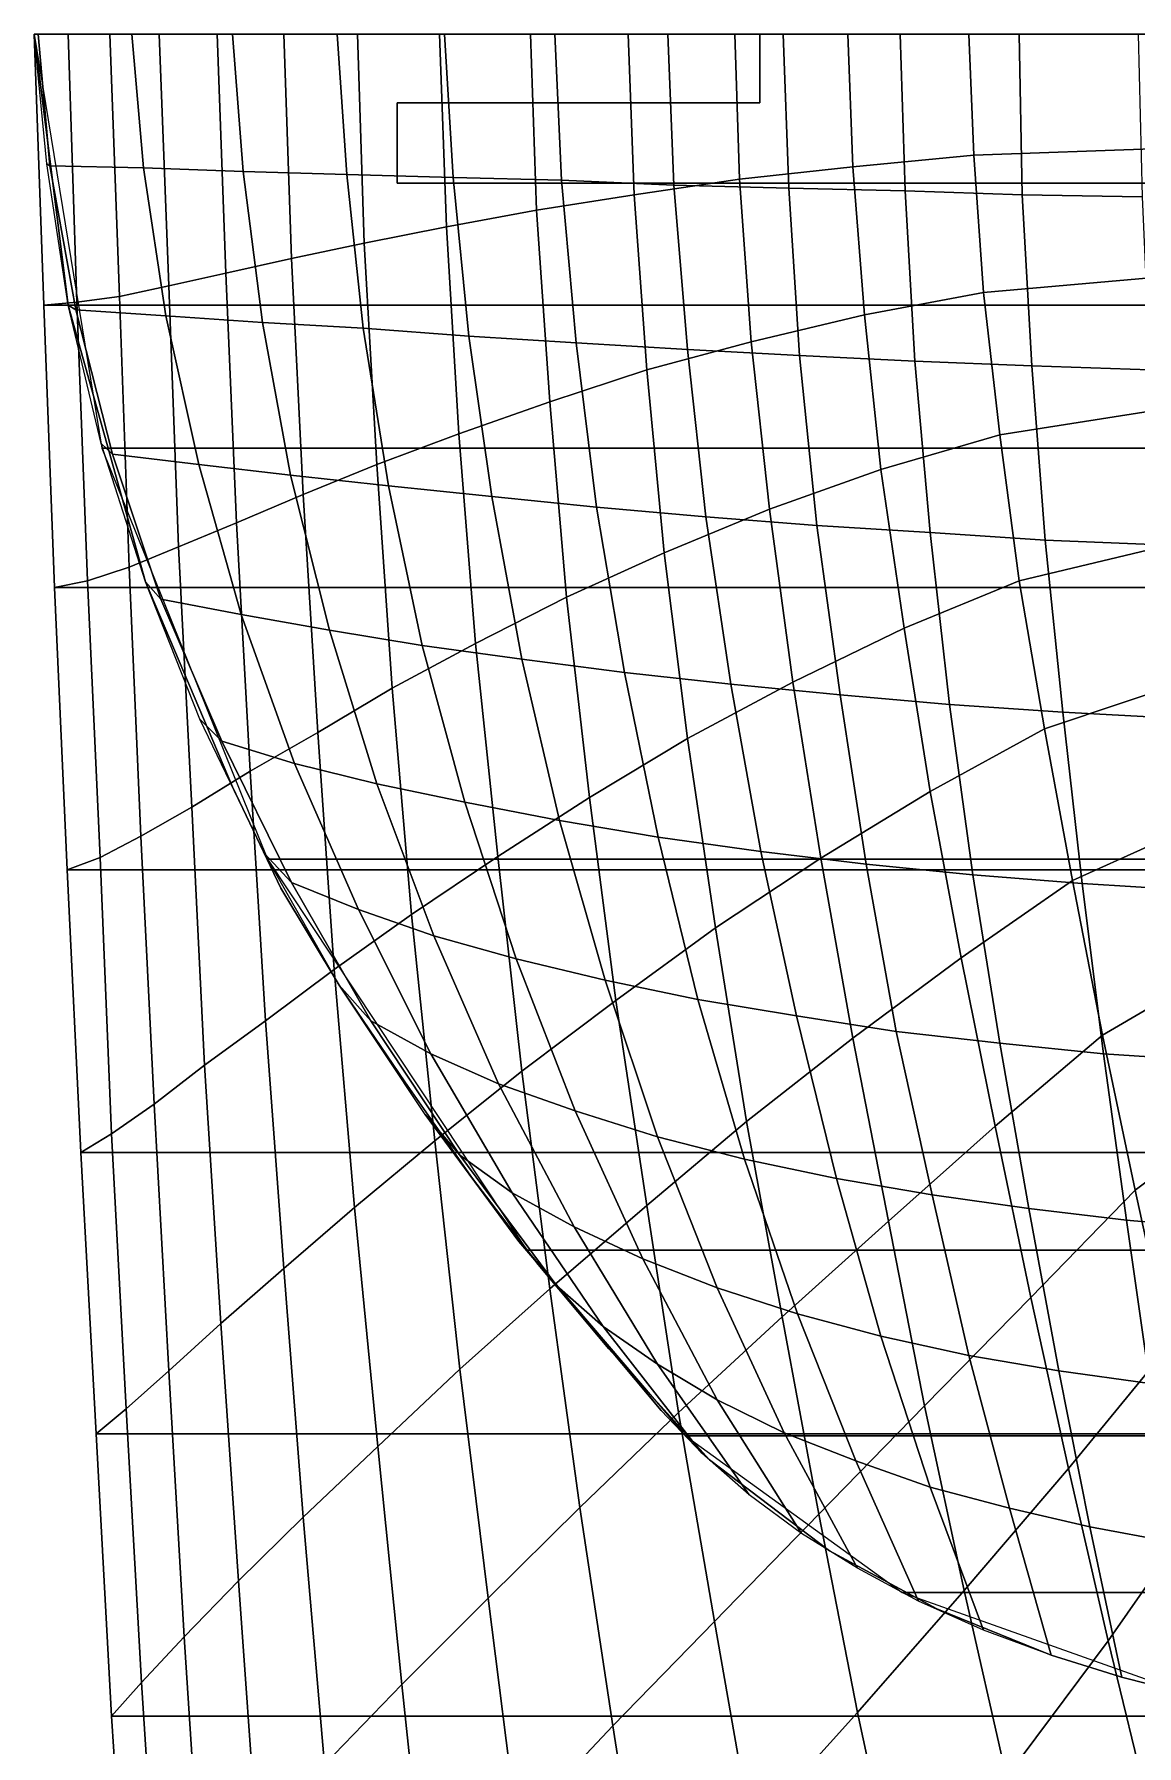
# Model space of a CAD drawing. Extents: x 0 to 30, y -55 to 0.
# Drawn here: x 0 to 11.39, y -17.7 to 0 of the extents above; entities that cross this region are included whole.
import ezdxf

# ---------------------------------------------------------------- set-up
doc = ezdxf.new("R2010")
doc.units = 0
doc.layers.get('0').update_dxf_attribs({"linetype": 'CONTINUOUS'})
doc.layers.add('ACESSORIO', color=254, linetype='CONTINUOUS')
doc.layers.add('PRETO', color=88, linetype='CONTINUOUS')

msp = doc.modelspace()

# ---------------------------------------------------------------- linework, layer by layer
for points in [[(5, 0, 55.15), (0, 0, 55.15), (0.02, 0, 55.63), (4.89, 0, 56.72)], [(4.89, 0, 56.72), (0.02, 0, 55.63), (0.04, 0, 56.1), (4.77, 0, 58.3)], [(9.9, 0, 57.4), (4.89, 0, 56.72), (4.77, 0, 58.3), (9.8, 0, 59.64)], [(10, 0, 55.15), (5, 0, 55.15), (4.89, 0, 56.72), (9.9, 0, 57.4)], [(15, 0, 57.58), (9.9, 0, 57.4), (9.8, 0, 59.64), (15, 0, 60)], [(15, 0, 55.15), (10, 0, 55.15), (9.9, 0, 57.4), (15, 0, 57.58)]]:
    msp.add_3dface(points)
at = {"layer": 'ACESSORIO'}
for points in [[(0.7, -4.28, 55.15), (29.3, -4.28, 55.15), (30, 0, 55.15), (0, 0, 55.15)], [(0.04, 0, 56.1), (0.16, -1.36, 56.07), (0.13, -1.34, 55.15), (0, 0, 55.15)], [(0.35, 0, 34.6), (29.65, 0, 34.6), (30, 0, 37.5), (0, 0, 37.5)], [(0, 0, 37.5), (0.1, -2.8, 37.5), (0.44, -2.77, 34.59), (0.35, 0, 34.6)], [(1.01, 0, 56.69), (1.13, -1.38, 56.65), (0.16, -1.36, 56.07), (0.04, 0, 56.1)], [(0.78, 0, 31.7), (29.23, 0, 31.7), (29.65, 0, 34.6), (0.35, 0, 34.6)], [(0.35, 0, 34.6), (0.44, -2.77, 34.59), (0.88, -2.71, 31.69), (0.78, 0, 31.7)], [(1.29, 0, 28.81), (28.71, 0, 28.81), (29.23, 0, 31.7), (0.78, 0, 31.7)], [(0.78, 0, 31.7), (0.88, -2.71, 31.69), (1.39, -2.6, 28.79), (1.29, 0, 28.81)], [(2.05, 0, 57.23), (2.16, -1.42, 57.18), (1.13, -1.38, 56.65), (1.01, 0, 56.69)], [(1.89, 0, 25.93), (28.11, 0, 25.93), (28.71, 0, 28.81), (1.29, 0, 28.81)], [(1.29, 0, 28.81), (1.39, -2.6, 28.79), (1.98, -2.47, 25.91), (1.89, 0, 25.93)], [(2.58, 0, 23.19), (27.43, 0, 23.19), (28.11, 0, 25.93), (1.89, 0, 25.93)], [(1.89, 0, 25.93), (1.98, -2.47, 25.91), (2.66, -2.32, 23.17), (2.58, 0, 23.19)], [(3.13, 0, 57.72), (3.23, -1.45, 57.67), (2.16, -1.42, 57.18), (2.05, 0, 57.23)], [(3.34, 0, 20.34), (26.66, 0, 20.34), (27.43, 0, 23.19), (2.58, 0, 23.19)], [(2.58, 0, 23.19), (2.66, -2.32, 23.17), (3.41, -2.16, 20.29), (3.34, 0, 20.34)], [(4.24, 0, 58.17), (4.33, -1.48, 58.1), (3.23, -1.45, 57.67), (3.13, 0, 57.72)], [(4.19, 0, 17.49), (25.81, 0, 17.49), (26.66, 0, 20.34), (3.34, 0, 20.34)], [(3.34, 0, 20.34), (3.41, -2.16, 20.29), (4.26, -1.99, 17.45), (4.19, 0, 17.49)], [(5.13, 0, 14.66), (24.88, 0, 14.66), (25.81, 0, 17.49), (4.19, 0, 17.49)], [(4.19, 0, 17.49), (4.26, -1.99, 17.45), (5.19, -1.82, 14.6), (5.13, 0, 14.66)], [(5.38, 0, 58.57), (5.45, -1.51, 58.5), (4.33, -1.48, 58.1), (4.24, 0, 58.17)], [(6.14, 0, 11.84), (23.86, 0, 11.84), (24.88, 0, 14.66), (5.13, 0, 14.66)], [(5.13, 0, 14.66), (5.19, -1.82, 14.6), (6.2, -1.66, 11.79), (6.14, 0, 11.84)], [(6.55, 0, 58.92), (6.61, -1.56, 58.85), (5.45, -1.51, 58.5), (5.38, 0, 58.57)], [(7.24, 0, 9.05), (22.76, 0, 9.05), (23.86, 0, 11.84), (6.14, 0, 11.84)], [(6.14, 0, 11.84), (6.2, -1.66, 11.79), (7.29, -1.5, 8.99), (7.24, 0, 9.05)], [(7.74, 0, 59.22), (7.8, -1.59, 59.17), (6.61, -1.56, 58.85), (6.55, 0, 58.92)], [(8.41, 0, 6.27), (21.59, 0, 6.27), (22.76, 0, 9.05), (7.24, 0, 9.05)], [(7.24, 0, 9.05), (7.29, -1.5, 8.99), (8.46, -1.37, 6.21), (8.41, 0, 6.27)], [(7.5, 0, 37.5), (7.5, 0, 55.15), (7.5, -0.71, 55.15), (7.5, -0.71, 37.5)], [(22.5, 0, 37.5), (22.5, 0, 55.15), (7.5, 0, 55.15), (7.5, 0, 37.5)], [(8.95, 0, 59.48), (9, -1.62, 59.42), (7.8, -1.59, 59.17), (7.74, 0, 59.22)], [(9.66, 0, 3.51), (20.34, 0, 3.51), (21.59, 0, 6.27), (8.41, 0, 6.27)], [(8.41, 0, 6.27), (8.46, -1.37, 6.21), (9.71, -1.25, 3.45), (9.66, 0, 3.51)], [(10.18, 0, 59.69), (10.21, -1.66, 59.63), (9, -1.62, 59.42), (8.95, 0, 59.48)], [(11.63, 0, 1.06), (18.38, 0, 1.06), (20.34, 0, 3.51), (9.66, 0, 3.51)], [(9.66, 0, 3.51), (9.71, -1.25, 3.45), (11.65, -1.18, 1.01), (11.63, 0, 1.06)], [(11.41, 0, 59.84), (11.45, -1.68, 59.78), (10.21, -1.66, 59.63), (10.18, 0, 59.69)], [(3.75, -0.71, 37.5), (3.75, -0.71, 55.15), (3.75, -1.54, 55.15), (3.75, -1.54, 37.5)], [(7.5, -0.71, 37.5), (7.5, -0.71, 55.15), (3.75, -0.71, 55.15), (3.75, -0.71, 37.5)], [(9.71, -1.25, 3.45), (9.81, -2.67, 3.41), (11.73, -2.5, 0.98), (11.65, -1.18, 1.01)], [(0.16, -1.36, 56.07), (0.43, -2.85, 56.01), (0.35, -2.8, 55.15), (0.13, -1.34, 55.15)], [(1.13, -1.38, 56.65), (1.36, -2.91, 56.55), (0.43, -2.85, 56.01), (0.16, -1.36, 56.07)], [(2.16, -1.42, 57.18), (2.36, -2.98, 57.05), (1.36, -2.91, 56.55), (1.13, -1.38, 56.65)], [(7.29, -1.5, 8.99), (7.41, -3.18, 8.93), (8.58, -2.9, 6.15), (8.46, -1.37, 6.21)], [(8.46, -1.37, 6.21), (8.58, -2.9, 6.15), (9.81, -2.67, 3.41), (9.71, -1.25, 3.45)], [(3.23, -1.45, 57.67), (3.4, -3.04, 57.52), (2.36, -2.98, 57.05), (2.16, -1.42, 57.18)], [(4.33, -1.48, 58.1), (4.49, -3.12, 57.94), (3.4, -3.04, 57.52), (3.23, -1.45, 57.67)], [(3.75, -1.54, 37.5), (3.75, -1.54, 55.15), (26.25, -1.54, 55.15), (26.25, -1.54, 37.5)], [(5.45, -1.51, 58.5), (5.6, -3.19, 58.33), (4.49, -3.12, 57.94), (4.33, -1.48, 58.1)], [(6.61, -1.56, 58.85), (6.75, -3.26, 58.68), (5.6, -3.19, 58.33), (5.45, -1.51, 58.5)], [(6.2, -1.66, 11.79), (6.33, -3.47, 11.73), (7.41, -3.18, 8.93), (7.29, -1.5, 8.99)], [(7.8, -1.59, 59.17), (7.91, -3.32, 58.99), (6.75, -3.26, 58.68), (6.61, -1.56, 58.85)], [(9, -1.62, 59.42), (9.1, -3.38, 59.24), (7.91, -3.32, 58.99), (7.8, -1.59, 59.17)], [(5.19, -1.82, 14.6), (5.33, -3.8, 14.55), (6.33, -3.47, 11.73), (6.2, -1.66, 11.79)], [(10.21, -1.66, 59.63), (10.31, -3.43, 59.46), (9.1, -3.38, 59.24), (9, -1.62, 59.42)], [(11.45, -1.68, 59.78), (11.53, -3.47, 59.62), (10.31, -3.43, 59.46), (10.21, -1.66, 59.63)], [(4.26, -1.99, 17.45), (4.39, -4.13, 17.39), (5.33, -3.8, 14.55), (5.19, -1.82, 14.6)], [(3.41, -2.16, 20.29), (3.54, -4.45, 20.25), (4.39, -4.13, 17.39), (4.26, -1.99, 17.45)], [(2.66, -2.32, 23.17), (2.78, -4.76, 23.12), (3.54, -4.45, 20.25), (3.41, -2.16, 20.29)], [(1.39, -2.6, 28.79), (1.49, -5.3, 28.77), (2.09, -5.05, 25.87), (1.98, -2.47, 25.91)], [(1.98, -2.47, 25.91), (2.09, -5.05, 25.87), (2.78, -4.76, 23.12), (2.66, -2.32, 23.17)], [(0.88, -2.71, 31.69), (0.98, -5.51, 31.67), (1.49, -5.3, 28.77), (1.39, -2.6, 28.79)], [(9.81, -2.67, 3.41), (9.98, -4.14, 3.4), (11.84, -3.85, 1), (11.73, -2.5, 0.98)], [(0.1, -2.8, 37.5), (0.21, -5.72, 37.5), (0.55, -5.65, 34.59), (0.44, -2.77, 34.59)], [(0.43, -2.85, 56.01), (0.81, -4.34, 55.9), (0.69, -4.23, 55.15), (0.35, -2.8, 55.15)], [(0.44, -2.77, 34.59), (0.55, -5.65, 34.59), (0.98, -5.51, 31.67), (0.88, -2.71, 31.69)], [(8.58, -2.9, 6.15), (8.75, -4.5, 6.13), (9.98, -4.14, 3.4), (9.81, -2.67, 3.41)], [(1.36, -2.91, 56.55), (1.7, -4.45, 56.4), (0.81, -4.34, 55.9), (0.43, -2.85, 56.01)], [(2.36, -2.98, 57.05), (2.65, -4.56, 56.85), (1.7, -4.45, 56.4), (1.36, -2.91, 56.55)], [(3.4, -3.04, 57.52), (3.66, -4.67, 57.29), (2.65, -4.56, 56.85), (2.36, -2.98, 57.05)], [(7.41, -3.18, 8.93), (7.6, -4.91, 8.88), (8.75, -4.5, 6.13), (8.58, -2.9, 6.15)], [(4.49, -3.12, 57.94), (4.73, -4.78, 57.69), (3.66, -4.67, 57.29), (3.4, -3.04, 57.52)], [(5.6, -3.19, 58.33), (5.81, -4.89, 58.07), (4.73, -4.78, 57.69), (4.49, -3.12, 57.94)], [(6.33, -3.47, 11.73), (6.51, -5.36, 11.66), (7.6, -4.91, 8.88), (7.41, -3.18, 8.93)], [(6.75, -3.26, 58.68), (6.94, -4.99, 58.41), (5.81, -4.89, 58.07), (5.6, -3.19, 58.33)], [(7.91, -3.32, 58.99), (8.09, -5.08, 58.71), (6.94, -4.99, 58.41), (6.75, -3.26, 58.68)], [(9.1, -3.38, 59.24), (9.26, -5.15, 58.97), (8.09, -5.08, 58.71), (7.91, -3.32, 58.99)], [(5.33, -3.8, 14.55), (5.5, -5.82, 14.48), (6.51, -5.36, 11.66), (6.33, -3.47, 11.73)], [(10.31, -3.43, 59.46), (10.45, -5.23, 59.18), (9.26, -5.15, 58.97), (9.1, -3.38, 59.24)], [(11.53, -3.47, 59.62), (11.64, -5.28, 59.36), (10.45, -5.23, 59.18), (10.31, -3.43, 59.46)], [(4.39, -4.13, 17.39), (4.56, -6.3, 17.33), (5.5, -5.82, 14.48), (5.33, -3.8, 14.55)], [(9.98, -4.14, 3.4), (10.18, -5.65, 3.42), (11.98, -5.22, 1.04), (11.84, -3.85, 1)], [(0.81, -4.34, 55.9), (1.31, -5.84, 55.78), (1.15, -5.66, 55.15), (0.69, -4.23, 55.15)], [(3.54, -4.45, 20.25), (3.7, -6.76, 20.19), (4.56, -6.3, 17.33), (4.39, -4.13, 17.39)], [(8.75, -4.5, 6.13), (8.99, -6.14, 6.11), (10.18, -5.65, 3.42), (9.98, -4.14, 3.4)], [(2.41, -8.53, 55.15), (27.59, -8.53, 55.15), (29.3, -4.28, 55.15), (0.7, -4.28, 55.15)], [(1.7, -4.45, 56.4), (2.14, -6, 56.2), (1.31, -5.84, 55.78), (0.81, -4.34, 55.9)], [(2.65, -4.56, 56.85), (3.05, -6.16, 56.61), (2.14, -6, 56.2), (1.7, -4.45, 56.4)], [(3.66, -4.67, 57.29), (4.01, -6.32, 56.99), (3.05, -6.16, 56.61), (2.65, -4.56, 56.85)], [(2.78, -4.76, 23.12), (2.93, -7.22, 23.07), (3.7, -6.76, 20.19), (3.54, -4.45, 20.25)], [(7.6, -4.91, 8.88), (7.84, -6.7, 8.84), (8.99, -6.14, 6.11), (8.75, -4.5, 6.13)], [(2.09, -5.05, 25.87), (2.23, -7.62, 25.82), (2.93, -7.22, 23.07), (2.78, -4.76, 23.12)], [(4.73, -4.78, 57.69), (5.04, -6.46, 57.37), (4.01, -6.32, 56.99), (3.66, -4.67, 57.29)], [(5.81, -4.89, 58.07), (6.1, -6.6, 57.72), (5.04, -6.46, 57.37), (4.73, -4.78, 57.69)], [(6.94, -4.99, 58.41), (7.2, -6.72, 58.05), (6.1, -6.6, 57.72), (5.81, -4.89, 58.07)], [(6.51, -5.36, 11.66), (6.75, -7.28, 11.61), (7.84, -6.7, 8.84), (7.6, -4.91, 8.88)], [(1.49, -5.3, 28.77), (1.63, -7.99, 28.73), (2.23, -7.62, 25.82), (2.09, -5.05, 25.87)], [(8.09, -5.08, 58.71), (8.33, -6.83, 58.35), (7.2, -6.72, 58.05), (6.94, -4.99, 58.41)], [(9.26, -5.15, 58.97), (9.46, -6.93, 58.61), (8.33, -6.83, 58.35), (8.09, -5.08, 58.71)], [(0.98, -5.51, 31.67), (1.1, -8.29, 31.65), (1.63, -7.99, 28.73), (1.49, -5.3, 28.77)], [(10.45, -5.23, 59.18), (10.63, -7.01, 58.82), (9.46, -6.93, 58.61), (9.26, -5.15, 58.97)], [(10.18, -5.65, 3.42), (10.44, -7.18, 3.47), (12.15, -6.61, 1.13), (11.98, -5.22, 1.04)], [(11.64, -5.28, 59.36), (11.78, -7.07, 58.99), (10.63, -7.01, 58.82), (10.45, -5.23, 59.18)], [(5.5, -5.82, 14.48), (5.74, -7.89, 14.41), (6.75, -7.28, 11.61), (6.51, -5.36, 11.66)], [(0.21, -5.72, 37.5), (0.34, -8.64, 37.5), (0.68, -8.51, 34.57), (0.55, -5.65, 34.59)], [(0.55, -5.65, 34.59), (0.68, -8.51, 34.57), (1.1, -8.29, 31.65), (0.98, -5.51, 31.67)], [(1.31, -5.84, 55.78), (1.94, -7.31, 55.64), (1.71, -7.08, 55.15), (1.15, -5.66, 55.15)], [(8.99, -6.14, 6.11), (9.26, -7.83, 6.12), (10.44, -7.18, 3.47), (10.18, -5.65, 3.42)], [(4.56, -6.3, 17.33), (4.79, -8.5, 17.25), (5.74, -7.89, 14.41), (5.5, -5.82, 14.48)], [(2.14, -6, 56.2), (2.69, -7.54, 55.99), (1.94, -7.31, 55.64), (1.31, -5.84, 55.78)], [(3.05, -6.16, 56.61), (3.54, -7.75, 56.33), (2.69, -7.54, 55.99), (2.14, -6, 56.2)], [(4.01, -6.32, 56.99), (4.45, -7.94, 56.67), (3.54, -7.75, 56.33), (3.05, -6.16, 56.61)], [(7.84, -6.7, 8.84), (8.13, -8.52, 8.81), (9.26, -7.83, 6.12), (8.99, -6.14, 6.11)], [(3.7, -6.76, 20.19), (3.9, -9.1, 20.12), (4.79, -8.5, 17.25), (4.56, -6.3, 17.33)], [(5.04, -6.46, 57.37), (5.43, -8.13, 57), (4.45, -7.94, 56.67), (4.01, -6.32, 56.99)], [(6.1, -6.6, 57.72), (6.45, -8.3, 57.33), (5.43, -8.13, 57), (5.04, -6.46, 57.37)], [(7.2, -6.72, 58.05), (7.51, -8.45, 57.63), (6.45, -8.3, 57.33), (6.1, -6.6, 57.72)], [(6.75, -7.28, 11.61), (7.04, -9.24, 11.56), (8.13, -8.52, 8.81), (7.84, -6.7, 8.84)], [(8.33, -6.83, 58.35), (8.6, -8.58, 57.91), (7.51, -8.45, 57.63), (7.2, -6.72, 58.05)], [(10.44, -7.18, 3.47), (10.73, -8.75, 3.55), (12.35, -8.02, 1.25), (12.15, -6.61, 1.13)], [(2.93, -7.22, 23.07), (3.1, -9.67, 23.01), (3.9, -9.1, 20.12), (3.7, -6.76, 20.19)], [(9.46, -6.93, 58.61), (9.7, -8.69, 58.16), (8.6, -8.58, 57.91), (8.33, -6.83, 58.35)], [(10.63, -7.01, 58.82), (10.83, -8.78, 58.38), (9.7, -8.69, 58.16), (9.46, -6.93, 58.61)], [(11.78, -7.07, 58.99), (11.94, -8.85, 58.55), (10.83, -8.78, 58.38), (10.63, -7.01, 58.82)], [(1.94, -7.31, 55.64), (2.66, -8.77, 55.51), (2.38, -8.47, 55.15), (1.71, -7.08, 55.15)], [(2.23, -7.62, 25.82), (2.39, -10.2, 25.77), (3.1, -9.67, 23.01), (2.93, -7.22, 23.07)], [(9.26, -7.83, 6.12), (9.58, -9.55, 6.14), (10.73, -8.75, 3.55), (10.44, -7.18, 3.47)], [(2.69, -7.54, 55.99), (3.35, -9.05, 55.77), (2.66, -8.77, 55.51), (1.94, -7.31, 55.64)], [(5.74, -7.89, 14.41), (6.01, -9.99, 14.35), (7.04, -9.24, 11.56), (6.75, -7.28, 11.61)], [(3.54, -7.75, 56.33), (4.13, -9.32, 56.05), (3.35, -9.05, 55.77), (2.69, -7.54, 55.99)], [(1.63, -7.99, 28.73), (1.76, -10.66, 28.69), (2.39, -10.2, 25.77), (2.23, -7.62, 25.82)], [(4.45, -7.94, 56.67), (4.98, -9.56, 56.33), (4.13, -9.32, 56.05), (3.54, -7.75, 56.33)], [(5.43, -8.13, 57), (5.9, -9.78, 56.61), (4.98, -9.56, 56.33), (4.45, -7.94, 56.67)], [(4.79, -8.5, 17.25), (5.04, -10.72, 17.18), (6.01, -9.99, 14.35), (5.74, -7.89, 14.41)], [(8.13, -8.52, 8.81), (8.46, -10.38, 8.8), (9.58, -9.55, 6.14), (9.26, -7.83, 6.12)], [(1.1, -8.29, 31.65), (1.24, -11.06, 31.63), (1.76, -10.66, 28.69), (1.63, -7.99, 28.73)], [(6.45, -8.3, 57.33), (6.86, -9.98, 56.89), (5.9, -9.78, 56.61), (5.43, -8.13, 57)], [(10.73, -8.75, 3.55), (11.04, -10.35, 3.65), (12.58, -9.45, 1.4), (12.35, -8.02, 1.25)], [(0.68, -8.51, 34.57), (0.8, -11.37, 34.56), (1.24, -11.06, 31.63), (1.1, -8.29, 31.65)], [(7.51, -8.45, 57.63), (7.88, -10.15, 57.16), (6.86, -9.98, 56.89), (6.45, -8.3, 57.33)], [(2.66, -8.77, 55.51), (3.48, -10.2, 55.37), (3.15, -9.83, 55.15), (2.38, -8.47, 55.15)], [(8.6, -8.58, 57.91), (8.91, -10.31, 57.42), (7.88, -10.15, 57.16), (7.51, -8.45, 57.63)], [(0.34, -8.64, 37.5), (0.48, -11.56, 37.5), (0.8, -11.37, 34.56), (0.68, -8.51, 34.57)], [(5.09, -12.57, 55.15), (24.91, -12.57, 55.15), (27.59, -8.53, 55.15), (2.41, -8.53, 55.15)], [(3.9, -9.1, 20.12), (4.14, -11.44, 20.05), (5.04, -10.72, 17.18), (4.79, -8.5, 17.25)], [(7.04, -9.24, 11.56), (7.36, -11.24, 11.51), (8.46, -10.38, 8.8), (8.13, -8.52, 8.81)], [(9.7, -8.69, 58.16), (9.98, -10.43, 57.65), (8.91, -10.31, 57.42), (8.6, -8.58, 57.91)], [(3.35, -9.05, 55.77), (4.1, -10.54, 55.56), (3.48, -10.2, 55.37), (2.66, -8.77, 55.51)], [(9.58, -9.55, 6.14), (9.93, -11.29, 6.18), (11.04, -10.35, 3.65), (10.73, -8.75, 3.55)], [(10.83, -8.78, 58.38), (11.05, -10.54, 57.85), (9.98, -10.43, 57.65), (9.7, -8.69, 58.16)], [(11.94, -8.85, 58.55), (12.11, -10.61, 58.01), (11.05, -10.54, 57.85), (10.83, -8.78, 58.38)], [(3.1, -9.67, 23.01), (3.31, -12.13, 22.94), (4.14, -11.44, 20.05), (3.9, -9.1, 20.12)], [(4.13, -9.32, 56.05), (4.8, -10.85, 55.76), (4.1, -10.54, 55.56), (3.35, -9.05, 55.77)], [(4.98, -9.56, 56.33), (5.59, -11.13, 55.98), (4.8, -10.85, 55.76), (4.13, -9.32, 56.05)], [(6.01, -9.99, 14.35), (6.33, -12.11, 14.29), (7.36, -11.24, 11.51), (7.04, -9.24, 11.56)], [(8.46, -10.38, 8.8), (8.83, -12.27, 8.8), (9.93, -11.29, 6.18), (9.58, -9.55, 6.14)], [(11.04, -10.35, 3.65), (11.38, -11.95, 3.78), (12.81, -10.88, 1.59), (12.58, -9.45, 1.4)], [(2.39, -10.2, 25.77), (2.58, -12.76, 25.72), (3.31, -12.13, 22.94), (3.1, -9.67, 23.01)], [(5.9, -9.78, 56.61), (6.44, -11.4, 56.21), (5.59, -11.13, 55.98), (4.98, -9.56, 56.33)], [(3.48, -10.2, 55.37), (4.4, -11.59, 55.27), (4.04, -11.17, 55.15), (3.15, -9.83, 55.15)], [(6.86, -9.98, 56.89), (7.34, -11.63, 56.44), (6.44, -11.4, 56.21), (5.9, -9.78, 56.61)], [(5.04, -10.72, 17.18), (5.33, -12.97, 17.11), (6.33, -12.11, 14.29), (6.01, -9.99, 14.35)], [(7.88, -10.15, 57.16), (8.29, -11.83, 56.66), (7.34, -11.63, 56.44), (6.86, -9.98, 56.89)], [(1.76, -10.66, 28.69), (1.93, -13.33, 28.65), (2.58, -12.76, 25.72), (2.39, -10.2, 25.77)], [(4.1, -10.54, 55.56), (4.94, -11.98, 55.38), (4.4, -11.59, 55.27), (3.48, -10.2, 55.37)], [(8.91, -10.31, 57.42), (9.28, -12, 56.88), (8.29, -11.83, 56.66), (7.88, -10.15, 57.16)], [(7.36, -11.24, 11.51), (7.73, -13.26, 11.48), (8.83, -12.27, 8.8), (8.46, -10.38, 8.8)], [(9.98, -10.43, 57.65), (10.28, -12.14, 57.08), (9.28, -12, 56.88), (8.91, -10.31, 57.42)], [(9.93, -11.29, 6.18), (10.3, -13.06, 6.25), (11.38, -11.95, 3.78), (11.04, -10.35, 3.65)], [(11.05, -10.54, 57.85), (11.29, -12.26, 57.25), (10.28, -12.14, 57.08), (9.98, -10.43, 57.65)], [(4.8, -10.85, 55.76), (5.58, -12.33, 55.51), (4.94, -11.98, 55.38), (4.1, -10.54, 55.56)], [(12.11, -10.61, 58.01), (12.29, -12.35, 57.4), (11.29, -12.26, 57.25), (11.05, -10.54, 57.85)], [(1.24, -11.06, 31.63), (1.39, -13.82, 31.6), (1.93, -13.33, 28.65), (1.76, -10.66, 28.69)], [(4.14, -11.44, 20.05), (4.4, -13.8, 19.97), (5.33, -12.97, 17.11), (5.04, -10.72, 17.18)], [(5.59, -11.13, 55.98), (6.29, -12.66, 55.66), (5.58, -12.33, 55.51), (4.8, -10.85, 55.76)], [(11.38, -11.95, 3.78), (11.73, -13.56, 3.94), (13.06, -12.31, 1.81), (12.81, -10.88, 1.59)], [(0.8, -11.37, 34.56), (0.95, -14.21, 34.56), (1.39, -13.82, 31.6), (1.24, -11.06, 31.63)], [(6.44, -11.4, 56.21), (7.06, -12.96, 55.82), (6.29, -12.66, 55.66), (5.59, -11.13, 55.98)], [(4.4, -11.59, 55.27), (5.4, -12.94, 55.19), (5.01, -12.48, 55.15), (4.04, -11.17, 55.15)], [(6.33, -12.11, 14.29), (6.66, -14.25, 14.23), (7.73, -13.26, 11.48), (7.36, -11.24, 11.51)], [(8.83, -12.27, 8.8), (9.2, -14.18, 8.82), (10.3, -13.06, 6.25), (9.93, -11.29, 6.18)], [(0.48, -11.56, 37.5), (0.64, -14.47, 37.5), (0.95, -14.21, 34.56), (0.8, -11.37, 34.56)], [(3.31, -12.13, 22.94), (3.55, -14.6, 22.87), (4.4, -13.8, 19.97), (4.14, -11.44, 20.05)], [(7.34, -11.63, 56.44), (7.89, -13.23, 55.99), (7.06, -12.96, 55.82), (6.44, -11.4, 56.21)], [(4.94, -11.98, 55.38), (5.88, -13.36, 55.24), (5.4, -12.94, 55.19), (4.4, -11.59, 55.27)], [(8.29, -11.83, 56.66), (8.75, -13.46, 56.15), (7.89, -13.23, 55.99), (7.34, -11.63, 56.44)], [(9.28, -12, 56.88), (9.66, -13.66, 56.31), (8.75, -13.46, 56.15), (8.29, -11.83, 56.66)], [(5.58, -12.33, 55.51), (6.44, -13.75, 55.3), (5.88, -13.36, 55.24), (4.94, -11.98, 55.38)], [(10.28, -12.14, 57.08), (10.59, -13.82, 56.46), (9.66, -13.66, 56.31), (9.28, -12, 56.88)], [(10.3, -13.06, 6.25), (10.69, -14.83, 6.34), (11.73, -13.56, 3.94), (11.38, -11.95, 3.78)], [(2.58, -12.76, 25.72), (2.78, -15.33, 25.65), (3.55, -14.6, 22.87), (3.31, -12.13, 22.94)], [(5.33, -12.97, 17.11), (5.64, -15.23, 17.04), (6.66, -14.25, 14.23), (6.33, -12.11, 14.29)], [(11.29, -12.26, 57.25), (11.53, -13.95, 56.6), (10.59, -13.82, 56.46), (10.28, -12.14, 57.08)], [(6.29, -12.66, 55.66), (7.06, -14.12, 55.37), (6.44, -13.75, 55.3), (5.58, -12.33, 55.51)], [(7.73, -13.26, 11.48), (8.11, -15.3, 11.46), (9.2, -14.18, 8.82), (8.83, -12.27, 8.8)], [(12.29, -12.35, 57.4), (12.46, -14.05, 56.71), (11.53, -13.95, 56.6), (11.29, -12.26, 57.25)], [(5.4, -12.94, 55.19), (6.48, -14.23, 55.15), (6.1, -13.75, 55.15), (5.01, -12.48, 55.15)], [(6.73, -14.49, 55.15), (23.28, -14.49, 55.15), (24.91, -12.57, 55.15), (5.09, -12.57, 55.15)], [(7.06, -12.96, 55.82), (7.75, -14.46, 55.46), (7.06, -14.12, 55.37), (6.29, -12.66, 55.66)], [(1.93, -13.33, 28.65), (2.11, -15.99, 28.6), (2.78, -15.33, 25.65), (2.58, -12.76, 25.72)], [(4.4, -13.8, 19.97), (4.69, -16.17, 19.9), (5.64, -15.23, 17.04), (5.33, -12.97, 17.11)], [(5.88, -13.36, 55.24), (6.9, -14.67, 55.15), (6.48, -14.23, 55.15), (5.4, -12.94, 55.19)], [(7.89, -13.23, 55.99), (8.49, -14.75, 55.55), (7.75, -14.46, 55.46), (7.06, -12.96, 55.82)], [(9.2, -14.18, 8.82), (9.61, -16.09, 8.86), (10.69, -14.83, 6.34), (10.3, -13.06, 6.25)], [(6.66, -14.25, 14.23), (7.03, -16.41, 14.2), (8.11, -15.3, 11.46), (7.73, -13.26, 11.48)], [(8.75, -13.46, 56.15), (9.26, -15.02, 55.64), (8.49, -14.75, 55.55), (7.89, -13.23, 55.99)], [(1.39, -13.82, 31.6), (1.55, -16.57, 31.57), (2.11, -15.99, 28.6), (1.93, -13.33, 28.65)], [(6.44, -13.75, 55.3), (7.39, -15.1, 55.15), (6.9, -14.67, 55.15), (5.88, -13.36, 55.24)], [(9.66, -13.66, 56.31), (10.08, -15.24, 55.73), (9.26, -15.02, 55.64), (8.75, -13.46, 56.15)], [(10.69, -14.83, 6.34), (11.1, -16.61, 6.47), (12.1, -15.18, 4.13), (11.73, -13.56, 3.94)], [(3.55, -14.6, 22.87), (3.8, -17.06, 22.81), (4.69, -16.17, 19.9), (4.4, -13.8, 19.97)], [(7.06, -14.12, 55.37), (7.93, -15.5, 55.15), (7.39, -15.1, 55.15), (6.44, -13.75, 55.3)], [(10.59, -13.82, 56.46), (10.91, -15.43, 55.82), (10.08, -15.24, 55.73), (9.66, -13.66, 56.31)], [(0.95, -14.21, 34.56), (1.11, -17.04, 34.54), (1.55, -16.57, 31.57), (1.39, -13.82, 31.6)], [(11.53, -13.95, 56.6), (11.76, -15.59, 55.89), (10.91, -15.43, 55.82), (10.59, -13.82, 56.46)], [(7.75, -14.46, 55.46), (8.51, -15.86, 55.15), (7.93, -15.5, 55.15), (7.06, -14.12, 55.37)], [(0.64, -14.47, 37.5), (0.8, -17.39, 37.5), (1.11, -17.04, 34.54), (0.95, -14.21, 34.56)], [(5.64, -15.23, 17.04), (5.98, -17.49, 16.98), (7.03, -16.41, 14.2), (6.66, -14.25, 14.23)], [(8.11, -15.3, 11.46), (8.51, -17.35, 11.46), (9.61, -16.09, 8.86), (9.2, -14.18, 8.82)], [(8.97, -16.11, 55.15), (21.04, -16.11, 55.15), (23.28, -14.49, 55.15), (6.73, -14.49, 55.15)], [(8.49, -14.75, 55.55), (9.14, -16.2, 55.15), (8.51, -15.86, 55.15), (7.75, -14.46, 55.46)], [(2.78, -15.33, 25.65), (3, -17.89, 25.59), (3.8, -17.06, 22.81), (3.55, -14.6, 22.87)], [(9.26, -15.02, 55.64), (9.81, -16.5, 55.15), (9.14, -16.2, 55.15), (8.49, -14.75, 55.55)], [(9.61, -16.09, 8.86), (10.05, -18.02, 8.92), (11.1, -16.61, 6.47), (10.69, -14.83, 6.34)], [(10.08, -15.24, 55.73), (10.51, -16.76, 55.15), (9.81, -16.5, 55.15), (9.26, -15.02, 55.64)], [(11.1, -16.61, 6.47), (11.53, -18.38, 6.61), (12.48, -16.8, 4.34), (12.1, -15.18, 4.13)], [(2.11, -15.99, 28.6), (2.3, -18.65, 28.55), (3, -17.89, 25.59), (2.78, -15.33, 25.65)], [(4.69, -16.17, 19.9), (4.99, -18.54, 19.84), (5.98, -17.49, 16.98), (5.64, -15.23, 17.04)], [(7.03, -16.41, 14.2), (7.41, -18.57, 14.17), (8.51, -17.35, 11.46), (8.11, -15.3, 11.46)], [(10.91, -15.43, 55.82), (11.24, -16.99, 55.15), (10.51, -16.76, 55.15), (10.08, -15.24, 55.73)], [(11.76, -15.59, 55.89), (12, -17.18, 55.15), (11.24, -16.99, 55.15), (10.91, -15.43, 55.82)], [(1.55, -16.57, 31.57), (1.73, -19.32, 31.53), (2.3, -18.65, 28.55), (2.11, -15.99, 28.6)], [(8.51, -17.35, 11.46), (8.95, -19.4, 11.48), (10.05, -18.02, 8.92), (9.61, -16.09, 8.86)], [(3.8, -17.06, 22.81), (4.06, -19.53, 22.73), (4.99, -18.54, 19.84), (4.69, -16.17, 19.9)], [(11.9, -17.15, 55.15), (18.1, -17.15, 55.15), (21.04, -16.11, 55.15), (8.97, -16.11, 55.15)], [(5.98, -17.49, 16.98), (6.34, -19.77, 16.94), (7.41, -18.57, 14.17), (7.03, -16.41, 14.2)], [(1.11, -17.04, 34.54), (1.29, -19.87, 34.52), (1.73, -19.32, 31.53), (1.55, -16.57, 31.57)], [(10.05, -18.02, 8.92), (10.5, -19.94, 9.01), (11.53, -18.38, 6.61), (11.1, -16.61, 6.47)], [(0.8, -17.39, 37.5), (0.99, -20.31, 37.5), (1.29, -19.87, 34.52), (1.11, -17.04, 34.54)], [(3, -17.89, 25.59), (3.24, -20.46, 25.53), (4.06, -19.53, 22.73), (3.8, -17.06, 22.81)], [(4.99, -18.54, 19.84), (5.31, -20.91, 19.77), (6.34, -19.77, 16.94), (5.98, -17.49, 16.98)], [(7.41, -18.57, 14.17), (7.85, -20.75, 14.15), (8.95, -19.4, 11.48), (8.51, -17.35, 11.46)]]:
    msp.add_3dface(points, dxfattribs=at)
at = {"layer": 'PRETO'}
for points in [[(0, 0, 50.15), (0, 0, 55.15), (0.35, -2.8, 55.15), (0.35, -2.8, 50.15)], [(0.1, -2.8, 37.5), (0.1, -2.8, 39.4), (0, 0, 39.4), (0, 0, 37.5)], [(0.1, -2.8, 37.5), (29.9, -2.8, 37.5), (30, 0, 37.5), (0, 0, 37.5)], [(0.1, -2.8, 39.4), (29.9, -2.8, 39.4), (30, 0, 39.4), (0, 0, 39.4)], [(0.21, -5.72, 37.5), (0.21, -5.72, 39.4), (0.1, -2.8, 39.4), (0.1, -2.8, 37.5)], [(0.21, -5.72, 37.5), (29.79, -5.72, 37.5), (29.9, -2.8, 37.5), (0.1, -2.8, 37.5)], [(0.21, -5.72, 39.4), (29.79, -5.72, 39.4), (29.9, -2.8, 39.4), (0.1, -2.8, 39.4)], [(0.35, -2.8, 50.15), (0.35, -2.8, 55.15), (1.15, -5.66, 55.15), (1.15, -5.66, 50.15)], [(1.15, -5.66, 50.15), (1.15, -5.66, 55.15), (2.05, -7.78, 55.15), (2.05, -7.78, 50.15)], [(0.34, -8.64, 37.5), (0.34, -8.64, 39.4), (0.21, -5.72, 39.4), (0.21, -5.72, 37.5)], [(0.34, -8.64, 37.5), (29.66, -8.64, 37.5), (29.79, -5.72, 37.5), (0.21, -5.72, 37.5)], [(0.34, -8.64, 39.4), (29.66, -8.64, 39.4), (29.79, -5.72, 39.4), (0.21, -5.72, 39.4)], [(2.05, -7.78, 50.15), (2.05, -7.78, 55.15), (2.55, -8.83, 55.15), (2.55, -8.83, 50.15)], [(0.48, -11.56, 37.5), (0.48, -11.56, 39.4), (0.34, -8.64, 39.4), (0.34, -8.64, 37.5)], [(0.48, -11.56, 37.5), (29.53, -11.56, 37.5), (29.66, -8.64, 37.5), (0.34, -8.64, 37.5)], [(0.48, -11.56, 39.4), (29.53, -11.56, 39.4), (29.66, -8.64, 39.4), (0.34, -8.64, 39.4)], [(2.55, -8.83, 50.15), (2.55, -8.83, 55.15), (3.15, -9.83, 55.15), (3.15, -9.83, 50.15)], [(3.15, -9.83, 50.15), (3.15, -9.83, 55.15), (3.83, -10.83, 55.15), (3.83, -10.83, 50.15)], [(3.83, -10.83, 50.15), (3.83, -10.83, 55.15), (4.53, -11.83, 55.15), (4.53, -11.83, 50.15)], [(0.64, -14.47, 37.5), (0.64, -14.47, 39.4), (0.48, -11.56, 39.4), (0.48, -11.56, 37.5)], [(0.64, -14.47, 37.5), (29.36, -14.47, 37.5), (29.53, -11.56, 37.5), (0.48, -11.56, 37.5)], [(0.64, -14.47, 39.4), (29.36, -14.47, 39.4), (29.53, -11.56, 39.4), (0.48, -11.56, 39.4)], [(4.53, -11.83, 50.15), (4.53, -11.83, 55.15), (5.21, -12.72, 55.15), (5.21, -12.72, 50.15)], [(5.21, -12.72, 50.15), (5.21, -12.72, 55.15), (5.94, -13.59, 55.15), (5.94, -13.59, 50.15)], [(5.94, -13.59, 50.15), (5.94, -13.59, 55.15), (6.98, -14.74, 55.15), (6.98, -14.74, 50.15)], [(0.8, -17.39, 37.5), (0.8, -17.39, 39.4), (0.64, -14.47, 39.4), (0.64, -14.47, 37.5)], [(0.8, -17.39, 37.5), (29.2, -17.39, 37.5), (29.36, -14.47, 37.5), (0.64, -14.47, 37.5)], [(0.8, -17.39, 39.4), (29.2, -17.39, 39.4), (29.36, -14.47, 39.4), (0.64, -14.47, 39.4)], [(6.98, -14.74, 50.15), (6.98, -14.74, 55.15), (8.22, -15.68, 55.15), (8.22, -15.68, 50.15)], [(8.22, -15.68, 50.15), (8.22, -15.68, 55.15), (9.33, -16.28, 55.15), (9.33, -16.28, 50.15)], [(9.33, -16.28, 50.15), (9.33, -16.28, 55.15), (10.51, -16.76, 55.15), (10.51, -16.76, 50.15)], [(10.51, -16.76, 50.15), (10.51, -16.76, 55.15), (11.25, -16.99, 55.15), (11.25, -16.99, 50.15)], [(11.25, -16.99, 50.15), (11.25, -16.99, 55.15), (12, -17.18, 55.15), (12, -17.18, 50.15)], [(0.99, -20.31, 37.5), (0.99, -20.31, 39.4), (0.8, -17.39, 39.4), (0.8, -17.39, 37.5)], [(0.99, -20.31, 37.5), (29.01, -20.31, 37.5), (29.2, -17.39, 37.5), (0.8, -17.39, 37.5)], [(0.99, -20.31, 39.4), (29.01, -20.31, 39.4), (29.2, -17.39, 39.4), (0.8, -17.39, 39.4)]]:
    msp.add_3dface(points, dxfattribs=at)

doc.saveas('drawing.dxf')
